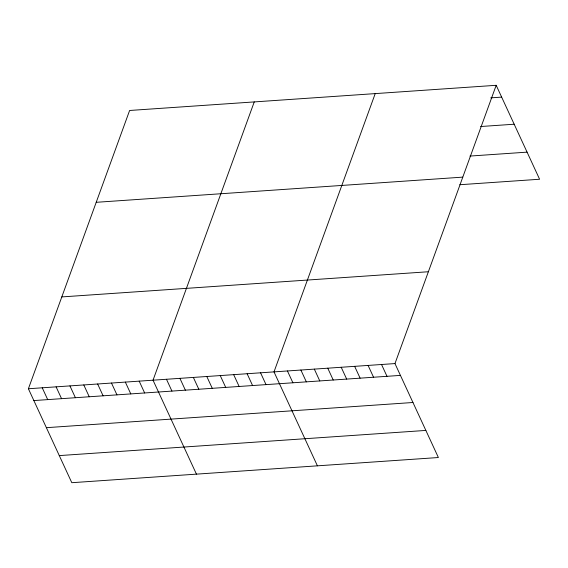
<?xml version="1.0" encoding="UTF-8"?>
<svg xmlns="http://www.w3.org/2000/svg" width="568" height="568" viewBox="0 0 568 568"><rect width="100%" height="100%" fill="white"/><g stroke="black" fill="none" stroke-linecap="round" stroke-linejoin="round"><path stroke-width="0.85" d="M496.191 85.299L394.973 363.577L438.382 457.524L71.809 482.701L28.4 388.753L129.618 110.476L496.191 85.299L539.6 179.247L459.796 184.728M254.251 101.913L153.033 380.191L196.443 474.138M375.221 93.606L274.003 371.884L317.413 465.831M490.731 97.866L501.65 97.114M480.571 126.529L514.175 124.222M469.949 156.065L527.076 152.146M96.219 202.307L462.785 177.131M61.798 296.922L428.371 271.745M28.4 388.753L394.973 363.577M33.86 400.568L400.433 375.398M46.384 427.676L412.957 402.499M59.285 455.6L425.858 430.423M381.533 364.5L386.993 376.321M368.092 365.423L373.552 377.244M354.652 366.346L360.112 378.167M341.205 367.269L346.672 379.09M327.764 368.192L333.224 380.013M314.324 369.115L319.784 380.936M300.884 370.038L306.344 381.859M287.444 370.961L292.903 382.782M260.563 372.807L266.023 384.628M247.123 373.73L252.582 385.551M233.682 374.653L239.142 386.474M220.242 375.576L225.702 387.397M206.802 376.499L212.262 388.32M193.354 377.422L198.821 389.243M179.914 378.345L185.374 390.166M166.474 379.268L171.934 391.089M139.188 381.142L144.648 392.964M125.336 382.094L130.796 393.915M111.491 383.045L116.951 394.866M97.639 383.996L103.099 395.811M83.794 384.948L89.254 396.762M69.942 385.899L75.402 397.714M56.097 386.851L61.557 398.665M42.245 387.802L47.712 399.616"/></g></svg>
